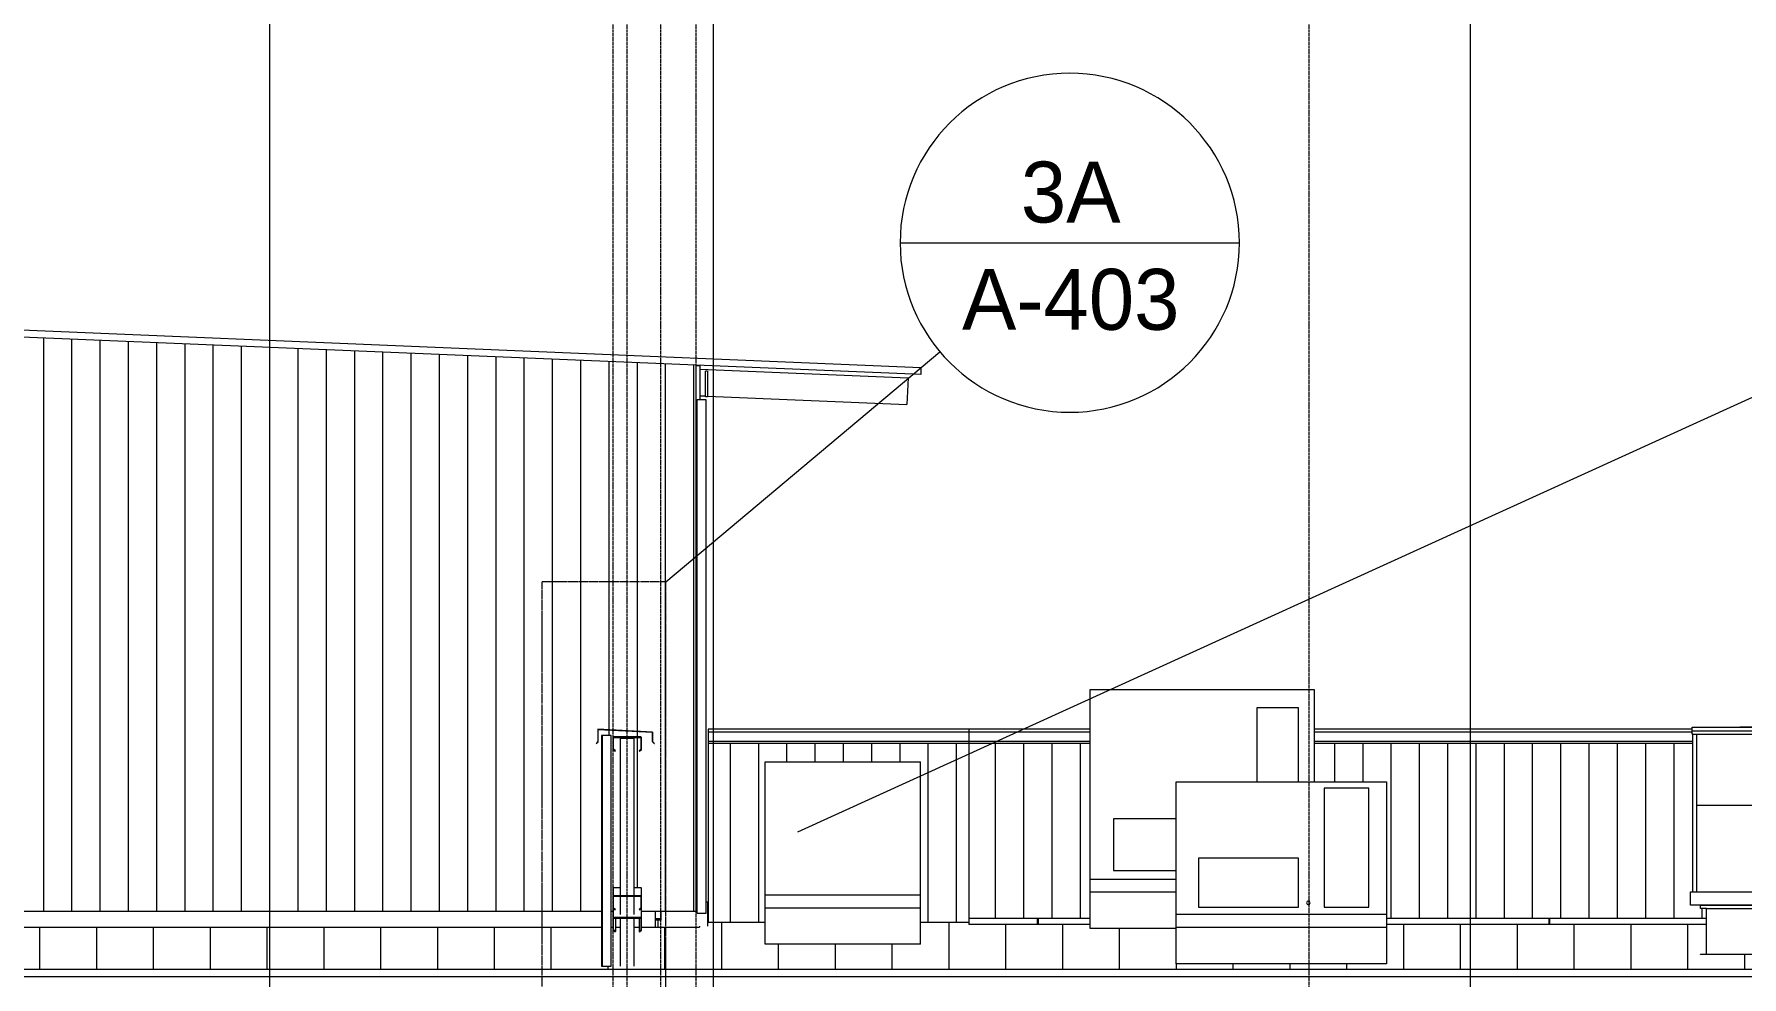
# Model space of a CAD drawing. Header units: inches. Extents: x 21386 to 98546, y -290 to 853.
# Drawn here: x 29062.6 to 29545.9, y 173.4 to 440.3 of the extents above; entities that cross this region are included whole.
import ezdxf

# ---------------------------------------------------------------- set-up
doc = ezdxf.new("R2010")
doc.units = ezdxf.units.IN
doc.header["$MEASUREMENT"] = 0
doc.linetypes.add('Dash Dot 3_16_', pattern=[0.3125, 0.1875, -0.0625, 0, -0.0625])
doc.linetypes.add('Grid Line 1_2_', pattern=[0.875, 0.5, -0.125, 0.125, -0.125])
for name, color, linetype, lineweight in [('A-ANNO-IDEN', 131, 'Continuous', 9), ('A-ANNO-SYMB', 150, 'Continuous', 9), ('A-CLNG', 13, 'Continuous', 13), ('A-GLAZ-CWMG', 51, 'Continuous', 13), ('A-ROOF', 132, 'Continuous', 13), ('A-ROOF-PATT', 132, 'Continuous', 13), ('A-WALL', 113, 'Continuous', 13), ('A-WALL-PATT', 111, 'Continuous', 25), ('G-ANNO-SYMB', 111, 'Continuous', 9), ('I-WALL', 2, 'Continuous', 13), ('M-EQPM', 50, 'Continuous', 13), ('S-BEAM', 12, 'Continuous', 13), ('S-COLS', 52, 'Continuous', 13), ('S-GRID', 1, 'Continuous', 9)]:
    doc.layers.add(name, color=color, linetype=linetype, lineweight=lineweight)
doc.styles.add('Century Gothic', font='GOTHIC.TTF', dxfattribs={"height": 17.245342})
pattern_1 = [(45, (22033.272, 107.706), (-19.007, 19.007), []), (45, (22033.272, 136.506), (-19.007, 19.007), [])]

# ---------------------------------------------------------------- blocks, each defined once
blk = doc.blocks.new('Rectangular Mullion - Profile_Polycarbonate_Upper and left-1189832-Building Section - North_South looking East _ Clinic')
at = {"layer": 'A-GLAZ-CWMG', "color": 8, "lineweight": 9}
for p, q in [((22369.8, 336.84), (22372.3, 336.84)), ((22369.8, 191.28), (22369.8, 336.84)), ((22372.3, 336.84), (22372.3, 191.28)), ((22372.3, 191.28), (22369.8, 191.28))]:
    blk.add_line(p, q, dxfattribs=at)
blk = doc.blocks.new('Girt_C - 8_D-1782471-Building Section - North_South looking East _ Clinic')
at = {"layer": 'S-BEAM', "lineweight": 9}
h = blk.add_hatch(dxfattribs=at)
h.set_pattern_fill('FP_17', color=8, style=0, pattern_type=2)
h.set_pattern_definition(pattern_1)
h.paths.add_polyline_path([(22346.63, 237.31), (22346.7, 237.4), (22346.16, 237.85), (22346.16, 241.11), (22346.05, 241.11), (22346.05, 237.8), (22346.4, 237.5)], flags=0)
h.paths.add_polyline_path([(22353.48, 237.31), (22354.05, 237.8), (22354.05, 241.11), (22353.94, 241.11), (22353.94, 237.85), (22353.41, 237.4)], flags=0)
h.paths.add_polyline_path([(22346.4, 241.19), (22353.87, 241.19), (22353.87, 241.3), (22346.24, 241.3), (22346.24, 241.19)], flags=0)
at = {"layer": 'S-BEAM', "color": 7}
for p, q in [((22346.05, 241.11), (22346.05, 237.8)), ((22346.05, 237.8), (22346.63, 237.31)), ((22346.16, 237.85), (22346.16, 241.11)), ((22346.7, 237.4), (22346.16, 237.85)), ((22353.87, 241.3), (22346.24, 241.3)), ((22346.24, 241.19), (22353.87, 241.19)), ((22346.63, 237.31), (22346.7, 237.4)), ((22353.94, 237.85), (22353.41, 237.4)), ((22353.41, 237.4), (22353.48, 237.31)), ((22353.48, 237.31), (22354.05, 237.8)), ((22353.94, 241.11), (22353.94, 237.85)), ((22354.05, 237.8), (22354.05, 241.11))]:
    blk.add_line(p, q, dxfattribs=at)
for centre, radius, start, end in [((22346.24, 241.11), 0.188, 90, 180), ((22346.24, 241.11), 0.0782, 90, 176.9576), ((22353.87, 241.11), 0.188, 0, 90), ((22353.87, 241.11), 0.0782, 2.1227, 90)]:
    blk.add_arc(centre, radius, start, end, dxfattribs=at)
blk = doc.blocks.new('Girt_C - 8_D-1779451-Building Section - North_South looking East _ Clinic')
at = {"layer": 'S-BEAM', "lineweight": 9}
h = blk.add_hatch(dxfattribs=at)
h.set_pattern_fill('FP_17', color=8, style=0, pattern_type=2)
h.set_pattern_definition(pattern_1)
h.paths.add_polyline_path([(22346.63, 186.15), (22346.7, 186.23), (22346.16, 186.68), (22346.16, 189.95), (22346.05, 189.95), (22346.05, 186.63), (22346.4, 186.34)], flags=0)
h.paths.add_polyline_path([(22353.48, 186.15), (22354.05, 186.63), (22354.05, 189.95), (22353.94, 189.95), (22353.94, 186.68), (22353.41, 186.23)], flags=0)
h.paths.add_polyline_path([(22346.4, 190.03), (22353.87, 190.03), (22353.87, 190.14), (22346.24, 190.14), (22346.24, 190.03)], flags=0)
at = {"layer": 'S-BEAM', "color": 8, "lineweight": 9}
for p, q in [((22346.05, 198.49), (22346.05, 196.11)), ((22346.24, 198.67), (22348.1, 198.67)), ((22352, 198.67), (22353.87, 198.67)), ((22354.05, 196.11), (22354.05, 198.49)), ((22346.05, 192.8), (22346.05, 189.95)), ((22346.16, 190.12), (22346.16, 189.95)), ((22346.16, 189.95), (22346.16, 190.12)), ((22346.7, 190.03), (22346.7, 186.23)), ((22353.41, 190.03), (22353.41, 186.23)), ((22353.94, 190.12), (22353.94, 189.95)), ((22353.94, 190.12), (22353.94, 189.95)), ((22354.05, 189.95), (22354.05, 192.8))]:
    blk.add_line(p, q, dxfattribs=at)
at = {"layer": 'S-BEAM', "color": 7}
for p, q in [((22346.05, 189.95), (22346.05, 186.63)), ((22346.16, 186.68), (22346.16, 189.95)), ((22353.87, 190.14), (22346.24, 190.14)), ((22346.24, 190.03), (22353.87, 190.03)), ((22353.94, 189.95), (22353.94, 186.68)), ((22354.05, 186.63), (22354.05, 189.95)), ((22346.05, 186.63), (22346.63, 186.15)), ((22346.7, 186.23), (22346.16, 186.68)), ((22346.63, 186.15), (22346.7, 186.23)), ((22353.94, 186.68), (22353.41, 186.23)), ((22353.41, 186.23), (22353.48, 186.15)), ((22353.48, 186.15), (22354.05, 186.63))]:
    blk.add_line(p, q, dxfattribs=at)
at = {"layer": 'S-BEAM', "color": 7, "flags": 128}
for points in [[(22346.24, 190.14), (22346.17, 190.12), (22346.11, 190.08), (22346.07, 190.02), (22346.05, 189.95)], [(22346.16, 189.95), (22346.17, 189.99), (22346.2, 190.02), (22346.24, 190.03)], [(22354.05, 189.95), (22354.04, 190.02), (22354, 190.08), (22353.94, 190.12), (22353.87, 190.14)], [(22353.87, 190.03), (22353.9, 190.02), (22353.93, 189.99), (22353.94, 189.95)]]:
    blk.add_lwpolyline(points, dxfattribs=at)
at = {"layer": 'S-BEAM', "color": 8, "lineweight": 9}
for centre, start_param, end_param in [((22346.24, 198.49), 1.570796, 3.141593), ((22353.87, 198.49), 0, 1.570796)]:
    blk.add_ellipse(centre, major_axis=(0.188, 0), ratio=0.999133, start_param=start_param, end_param=end_param, dxfattribs=at)
blk = doc.blocks.new('Carrier_48TC_Standard_Efficiency_Gas_Heat_Electric_Cooling_Packaged_Rooftop_Unit_3_to_15_nominal_tons - 15 ton 48TC__16-873539-Building Section - North_South looking East _ Clinic')
at = {"layer": 'M-EQPM', "color": 8, "lineweight": 9}
for p, q in [((22481.05, 254.7), (22544.43, 254.7)), ((22481.05, 197.33), (22481.05, 254.7)), ((22544.43, 254.7), (22544.43, 228.58)), ((22540.05, 249.58), (22528.18, 249.58)), ((22528.18, 249.58), (22528.18, 228.58)), ((22540.05, 228.58), (22540.05, 249.58)), ((22505.43, 218.08), (22487.68, 218.08)), ((22487.68, 218.08), (22487.68, 203.45)), ((22487.68, 203.45), (22505.43, 203.45)), ((22481.05, 201.08), (22505.43, 201.08)), ((22481.05, 187.08), (22481.05, 201.08)), ((22505.43, 197.33), (22481.05, 197.33)), ((22505.43, 187.08), (22481.05, 187.08))]:
    blk.add_line(p, q, dxfattribs=at)
blk = doc.blocks.new('Carrier_48TC_Standard_Efficiency_Gas_Heat_Electric_Cooling_Packaged_Rooftop_Unit_3_to_15_nominal_tons - 7_5 ton 48TC__08-873531-Building Section - North_South looking East _ Clinic')
at = {"layer": 'M-EQPM', "color": 8, "lineweight": 9}
for p, q in [((22505.43, 228.58), (22564.93, 228.58)), ((22505.43, 187.33), (22505.43, 228.58)), ((22564.93, 228.58), (22564.93, 187.33)), ((22559.93, 226.83), (22547.3, 226.83)), ((22547.3, 226.83), (22547.3, 193.08)), ((22559.93, 193.08), (22559.93, 226.83)), ((22540.05, 206.96), (22511.68, 206.96)), ((22511.68, 206.96), (22511.68, 193.08)), ((22540.05, 193.08), (22540.05, 206.96)), ((22505.43, 191.08), (22564.93, 191.08)), ((22505.43, 177.08), (22505.43, 191.08)), ((22511.68, 193.08), (22540.05, 193.08)), ((22547.3, 193.08), (22559.93, 193.08)), ((22564.93, 191.08), (22564.93, 177.08)), ((22564.93, 187.33), (22505.43, 187.33)), ((22564.93, 177.08), (22505.43, 177.08))]:
    blk.add_line(p, q, dxfattribs=at)
for start, end in [(0, 180), (180, 0)]:
    blk.add_arc((22542.8, 194.33), 0.523, start, end, dxfattribs=at)
blk = doc.blocks.new('Carrier_48TC_Standard_Efficiency_Gas_Heat_Electric_Cooling_Packaged_Rooftop_Unit_3_to_15_nominal_tons - 6 ton 48TC__07-1350223-Building Section - North_South looking East _ Clinic')
at = {"layer": 'M-EQPM', "color": 8, "lineweight": 9}
for p, q in [((22389.05, 234.23), (22433.05, 234.23)), ((22389.05, 192.85), (22389.05, 234.23)), ((22433.05, 192.85), (22433.05, 234.23)), ((22389.05, 196.6), (22433.05, 196.6)), ((22389.05, 182.6), (22389.05, 196.6)), ((22433.05, 182.6), (22433.05, 196.6)), ((22433.05, 192.85), (22389.05, 192.85)), ((22433.05, 182.6), (22389.05, 182.6))]:
    blk.add_line(p, q, dxfattribs=at)
blk = doc.blocks.new('Girt_C - 8_D-1783450-Building Section - North_South looking East _ Clinic')
at = {"layer": 'S-BEAM', "lineweight": 9}
h = blk.add_hatch(dxfattribs=at)
h.set_pattern_fill('FP_17', color=8, style=0, pattern_type=2)
h.set_pattern_definition(pattern_1)
h.paths.add_polyline_path([(22346.63, 192.31), (22346.7, 192.4), (22346.16, 192.85), (22346.16, 196.11), (22346.05, 196.11), (22346.05, 192.8), (22346.4, 192.5)], flags=0)
h.paths.add_polyline_path([(22353.48, 192.31), (22354.05, 192.8), (22354.05, 196.11), (22353.94, 196.11), (22353.94, 192.85), (22353.41, 192.4)], flags=0)
h.paths.add_polyline_path([(22346.4, 196.19), (22353.87, 196.19), (22353.87, 196.3), (22346.24, 196.3), (22346.24, 196.19)], flags=0)
at = {"layer": 'S-BEAM', "color": 7}
for p, q in [((22346.05, 196.11), (22346.05, 192.8)), ((22346.16, 192.85), (22346.16, 196.11)), ((22353.87, 196.3), (22346.24, 196.3)), ((22346.24, 196.19), (22353.87, 196.19)), ((22353.94, 196.11), (22353.94, 192.85)), ((22354.05, 192.8), (22354.05, 196.11)), ((22346.05, 192.8), (22346.63, 192.31)), ((22346.7, 192.4), (22346.16, 192.85)), ((22346.63, 192.31), (22346.7, 192.4)), ((22353.94, 192.85), (22353.41, 192.4)), ((22353.41, 192.4), (22353.48, 192.31)), ((22353.48, 192.31), (22354.05, 192.8))]:
    blk.add_line(p, q, dxfattribs=at)
for centre, radius, start, end in [((22346.24, 196.11), 0.188, 90, 180), ((22346.24, 196.11), 0.0782, 90, 176.9576), ((22353.87, 196.11), 0.188, 0, 90), ((22353.87, 196.11), 0.0782, 2.1227, 90)]:
    blk.add_arc(centre, radius, start, end, dxfattribs=at)
blk = doc.blocks.new('Girt_Z - 10_D-1255199-Building Section - North_South looking East _ Clinic')
at = {"layer": 'S-BEAM', "color": 8, "lineweight": 9}
for p, q in [((22358.05, 189.92), (22359.55, 189.92)), ((22359.55, 189.44), (22358.05, 189.44)), ((22359.55, 192), (22359.55, 189.92)), ((22359.55, 189.92), (22359.55, 189.44))]:
    blk.add_line(p, q, dxfattribs=at)
blk = doc.blocks.new('Dimension Lumber - 5_5 x 7_5 Glulam-1730092-Building Section - North_South looking East _ Clinic')
at = {"layer": 'S-BEAM', "color": 8, "lineweight": 9}
for p, q in [((22370.68, 345.44), (22429.52, 342.98)), ((22429.52, 342.98), (22429.21, 335.49)), ((22370.68, 337.93), (22372.18, 337.87)), ((22372.8, 337.84), (22429.21, 335.49))]:
    blk.add_line(p, q, dxfattribs=at)
blk = doc.blocks.new('AHU-Rooftop-Carrier 48TC 15-28 ton - TC017-1749339-Building Section - North_South looking East _ Clinic')
at = {"layer": 'M-EQPM', "color": 8, "lineweight": 9}
for p, q in [((22651.4, 243.08), (22651.4, 244.08)), ((22651.4, 244.08), (22736.83, 244.08)), ((22651.4, 242.08), (22651.4, 243.08)), ((22651.4, 243.08), (22736.83, 243.08)), ((22651.65, 242.08), (22651.4, 242.08)), ((22651.65, 242.08), (22736.58, 242.08)), ((22651.65, 197.46), (22651.65, 242.08)), ((22652.65, 242.08), (22652.65, 197.46)), ((22664.93, 244.21), (22670.93, 244.21)), ((22664.93, 244.08), (22664.93, 244.21)), ((22670.93, 244.21), (22670.93, 244.08)), ((22691.12, 244.21), (22697.12, 244.21)), ((22691.12, 244.08), (22691.12, 244.21)), ((22697.12, 244.21), (22697.12, 244.08)), ((22717.3, 244.21), (22723.3, 244.21)), ((22717.3, 244.08), (22717.3, 244.21)), ((22723.3, 244.21), (22723.3, 244.08)), ((22724.93, 242.08), (22724.93, 197.46)), ((22725.93, 242.08), (22725.93, 197.46)), ((22735.58, 242.08), (22735.58, 197.46)), ((22736.83, 242.08), (22736.58, 242.08)), ((22736.58, 242.08), (22736.58, 197.46)), ((22736.83, 244.08), (22736.83, 243.08)), ((22736.83, 243.08), (22736.83, 242.08)), ((22652.65, 221.96), (22724.93, 221.96)), ((22736.58, 213.33), (22740.46, 213.33)), ((22740.46, 213.33), (22739.71, 210.33)), ((22739.71, 210.33), (22736.58, 210.33)), ((22736.58, 210.08), (22737.46, 210.08)), ((22737.46, 210.08), (22740.46, 207.08)), ((22740.46, 207.08), (22736.58, 207.08)), ((22650.93, 193.71), (22650.93, 197.46)), ((22650.93, 197.46), (22651.65, 197.46)), ((22737.3, 193.71), (22650.93, 193.71)), ((22651.65, 197.46), (22736.58, 197.46)), ((22653.8, 193.71), (22734.43, 193.71)), ((22653.8, 192.71), (22653.8, 193.71)), ((22734.43, 193.71), (22734.43, 192.71)), ((22736.58, 197.46), (22737.3, 197.46)), ((22737.3, 197.46), (22737.3, 193.71)), ((22655.43, 192.71), (22653.8, 192.71)), ((22655.43, 192.71), (22732.8, 192.71)), ((22655.43, 179.83), (22655.43, 192.71)), ((22734.43, 192.71), (22732.8, 192.71)), ((22732.8, 192.71), (22732.8, 179.83)), ((22653.8, 179.71), (22653.8, 179.83)), ((22653.8, 179.83), (22655.43, 179.83)), ((22734.43, 179.71), (22653.8, 179.71)), ((22655.43, 179.83), (22732.8, 179.83)), ((22732.8, 179.83), (22734.43, 179.83)), ((22734.43, 179.83), (22734.43, 179.71))]:
    blk.add_line(p, q, dxfattribs=at)
for centre, radius in [((22732.55, 239.08), 0.438), ((22732.55, 203.08), 1.81)]:
    blk.add_circle(centre, radius, dxfattribs=at)
blk = doc.blocks.new('Section - Callout Head-19020-Building Section - North_South looking East _ Clinic')
at = {"layer": 'A-ANNO-SYMB'}
blk.add_line((22898.15, 310.91), (22994.15, 310.91), dxfattribs=at)
for start, end in [(0, 180), (180, 360)]:
    blk.add_arc((22946.15, 310.91), 48, start, end, dxfattribs=at)

msp = doc.modelspace()

# ---------------------------------------------------------------- hatches: boundary and pattern name
at = {"layer": 'A-ROOF-PATT', "lineweight": 9}
h = msp.add_hatch(dxfattribs=at)
h.set_pattern_fill('FP_22', color=8, style=0, pattern_type=2)
h.set_pattern_definition([(90, (180.953, -760.156), (-16.082, 1e-15), [])])
h.paths.add_polyline_path([(27769.45, 175.44), (29666.2, 175.46), (29666.2, 188.22), (29613.2, 188.22), (29613.2, 179.83), (29614.83, 179.83), (29614.83, 179.71), (29534.2, 179.71), (29534.2, 179.83), (29535.83, 179.83), (29535.83, 188.22), (29445.33, 188.22), (29445.33, 177.08), (29385.83, 177.08), (29385.83, 187.08), (29361.45, 187.08), (29361.45, 188.22), (29327.08, 188.22), (29327.08, 188.72), (29313.45, 188.72), (29313.45, 182.6), (29269.45, 182.6), (29269.45, 188.72), (29253.2, 188.7), (29253.2, 187.71), (29250.95, 187.71), (29250.95, 187.44), (29234.45, 187.44), (29234.45, 186.63), (29233.88, 186.15), (29233.81, 186.23), (29233.81, 187.44), (29232.4, 187.44), (29232.38, 176.41), (29231.32, 176.35), (29228.5, 176.41), (29228.5, 187.44), (29227.1, 187.44), (29227.03, 186.15), (29226.45, 186.68), (29226.45, 187.44), (29225.95, 187.44), (29225.95, 176.44), (29223.14, 176.44), (29223.14, 187.44), (28002.2, 187.45), (28002.2, 187.6), (27769.45, 187.6), (27769.45, 183.85)], flags=0)
at = {"layer": 'A-WALL-PATT', "lineweight": 9}
h = msp.add_hatch(dxfattribs=at)
h.set_pattern_fill('FP_27', color=8, style=0, pattern_type=2)
h.set_pattern_definition([(90, (22305.319, 0), (-8, 5e-16), [])])
h.paths.add_polyline_path([(28002.2, 192), (29223.14, 192), (29223.14, 241.75), (29225.95, 241.75), (29225.95, 192), (29226.45, 192), (29226.51, 198.62), (29226.8, 198.67), (29228.5, 198.67), (29228.5, 240.83), (29232.4, 240.83), (29232.4, 198.67), (29234.4, 198.62), (29234.45, 198.49), (29234.45, 192), (29249.95, 192), (29249.95, 346.6), (28265.33, 387.63), (28265.33, 238.94), (28002.2, 238.94), (28002.2, 193.61)], flags=0)
h.paths.add_polyline_path([(29227.03, 237.31), (29226.45, 237.85), (29226.45, 241.11), (29226.56, 241.11), (29226.64, 237.78), (29227.1, 237.4)], flags=0)
h.paths.add_polyline_path([(29233.88, 237.31), (29233.81, 237.4), (29234.35, 237.85), (29234.35, 241.11), (29234.45, 241.11), (29234.45, 237.8), (29234.17, 237.56)], flags=0)
h.paths.add_polyline_path([(29221.69, 239.46), (29221.69, 239.54), (29222.14, 240), (29222.21, 243.5), (29237.64, 242.63), (29237.67, 239.97), (29237.58, 240), (29237.58, 242.63), (29222.2, 243.43), (29222.14, 239.91)], flags=0)
h.paths.add_polyline_path([(29232.13, 241.19), (29226.64, 241.19), (29226.64, 241.3), (29234.27, 241.3), (29234.27, 241.19), (29232.21, 241.19)], flags=0)
h = msp.add_hatch(dxfattribs=at)
h.set_pattern_fill('FP_28', color=8, style=0, pattern_type=2)
h.set_pattern_definition([(90, (22446.678, 146.25), (-8, 5e-16), [])])
h.paths.add_polyline_path([(29327.08, 190), (29361.45, 190), (29361.45, 239.46), (29327.08, 239.46), (29327.08, 193.61)], flags=0)
h.paths.add_polyline_path([(29662.53, 190), (29666.2, 190), (29666.2, 242.2), (29664.58, 242.2), (29664.52, 239.91), (29663.97, 239.46), (29616.99, 239.46), (29616.99, 213.33), (29620.86, 213.33), (29620.11, 210.33), (29616.99, 210.33), (29616.99, 210.08), (29617.86, 210.08), (29620.86, 207.08), (29616.99, 207.08), (29616.99, 197.46), (29617.7, 197.46), (29617.7, 193.71), (29614.83, 193.71), (29614.83, 192.71), (29613.2, 192.71), (29613.2, 190), (29643.16, 190)], flags=0)
h.paths.add_polyline_path([(29445.33, 190), (29535.83, 190), (29535.83, 192.71), (29534.2, 192.71), (29534.2, 193.71), (29531.33, 193.71), (29531.33, 197.46), (29532.05, 197.46), (29532.05, 239.46), (29424.83, 239.46), (29424.83, 228.58), (29445.33, 228.58), (29445.33, 191.08)], flags=0)
h = msp.add_hatch(dxfattribs=at)
h.set_pattern_fill('FP_23', color=8, style=0, pattern_type=2)
h.set_pattern_definition([(270, (23131.654, 100.524), (8, 5e-16), [])])
h.paths.add_polyline_path([(29255.85, 188.72), (29269.45, 188.72), (29269.45, 234.23), (29313.45, 234.23), (29313.45, 188.72), (29327.08, 188.72), (29327.08, 239.46), (29253.33, 239.46), (29253.33, 188.72)], flags=0)
h = msp.add_hatch(dxfattribs=at)
h.set_pattern_fill('FP_26', color=8, style=0, pattern_type=2)
h.set_pattern_definition([(90, (23720.92, -1108), (-193, -193), [48, -145]), (180, (23720.92, -1108), (-2e-14, -193), [96.25, -96.75]), (270, (23624.67, -1060), (-193, -193), [48, -145]), (180, (23720.92, -1060), (-2e-14, -193), [96.25, -96.75]), (270, (23624.42, -1060), (-193, -193), [48, -145]), (180, (23624.42, -1060), (-2e-14, -193), [96.25, -96.75]), (90, (23528.17, -1108), (-193, -193), [48, -145]), (180, (23624.42, -1108), (-2e-14, -193), [96.25, -96.75]), (90, (23672.92, -1059.75), (-193, -193), [48, -145]), (180, (23721.17, -1059.75), (-2e-14, -193), [48.25, -144.75]), (180, (23721.17, -1011.75), (-2e-14, -193), [48.25, -144.75]), (90, (23576.42, -1059.75), (-193, -193), [48, -145]), (180, (23672.67, -1059.75), (-2e-14, -193), [96.25, -96.75]), (270, (23672.67, -1011.75), (-193, -193), [48, -145]), (180, (23672.67, -1011.75), (-2e-14, -193), [96.25, -96.75]), (180, (23576.17, -1059.75), (-2e-14, -193), [48, -145]), (270, (23576.17, -1011.75), (-193, -193), [48, -145]), (180, (23576.17, -1011.75), (-2e-14, -193), [48, -145]), (90, (23720.92, -1011.5), (-193, -193), [48, -145]), (180, (23720.92, -1011.5), (-2e-14, -193), [96.25, -96.75]), (270, (23624.67, -963.5), (-193, -193), [48, -145]), (180, (23720.92, -963.5), (-2e-14, -193), [96.25, -96.75]), (270, (23624.42, -963.5), (-193, -193), [48, -145]), (180, (23624.42, -963.5), (-2e-14, -193), [96.25, -96.75]), (270, (23528.17, -963.5), (-193, -193), [48, -145]), (180, (23624.42, -1011.5), (-2e-14, -193), [96.25, -96.75]), (90, (23672.92, -963.25), (-193, -193), [48, -145]), (180, (23721.17, -963.25), (-2e-14, -193), [48.25, -144.75]), (180, (23721.17, -915.25), (-2e-14, -193), [48.25, -144.75]), (90, (23576.42, -963.25), (-193, -193), [48, -145]), (180, (23672.67, -963.25), (-2e-14, -193), [96.25, -96.75]), (270, (23672.67, -915.25), (-193, -193), [48, -145]), (180, (23672.67, -915.25), (-2e-14, -193), [96.25, -96.75]), (180, (23576.17, -963.25), (-2e-14, -193), [48, -145]), (270, (23576.17, -915.25), (-193, -193), [48, -145]), (180, (23576.17, -915.25), (-2e-14, -193), [48, -145])])
h.paths.add_polyline_path([(29249.95, 187.44), (29250.95, 187.44), (29250.95, 187.71), (29253.2, 187.71), (29253.2, 194.5), (29252.7, 194.5), (29252.64, 191.28), (29250.2, 191.28), (29250.2, 194.5), (29249.95, 194.5), (29249.95, 192), (29239.95, 192), (29239.95, 189.44), (29239.2, 189.44), (29239.2, 187.44), (29239.95, 187.44)], flags=0)
h = msp.add_hatch(dxfattribs=at)
h.set_pattern_fill('FP_30', color=8, style=0, pattern_type=2)
h.set_pattern_definition([(0, (22446.93, 146.5), (-193, 193), [48, -145]), (90, (22446.93, 146.5), (-193, 1e-14), [96.25, -96.75]), (180, (22494.93, 242.75), (-193, 193), [48, -145]), (90, (22494.93, 146.5), (-193, 1e-14), [96.25, -96.75]), (180, (22494.93, 243), (-193, 193), [48, -145]), (90, (22494.93, 243), (-193, 1e-14), [96.25, -96.75]), (0, (22446.93, 339.25), (-193, 193), [48, -145]), (90, (22446.93, 243), (-193, 1e-14), [96.25, -96.75]), (0, (22495.18, 194.5), (-193, 193), [48, -145]), (90, (22495.18, 146.25), (-193, 1e-14), [48.25, -144.75]), (90, (22543.18, 146.25), (-193, 1e-14), [48.25, -144.75]), (0, (22495.18, 291), (-193, 193), [48, -145]), (90, (22495.18, 194.75), (-193, 1e-14), [96.25, -96.75]), (180, (22543.18, 194.75), (-193, 193), [48, -145]), (90, (22543.18, 194.75), (-193, 1e-14), [96.25, -96.75]), (90, (22495.18, 291.25), (-193, 1e-14), [48, -145]), (180, (22543.18, 291.25), (-193, 193), [48, -145]), (90, (22543.18, 291.25), (-193, 1e-14), [48, -145]), (0, (22543.43, 146.5), (-193, 193), [48, -145]), (90, (22543.43, 146.5), (-193, 1e-14), [96.25, -96.75]), (180, (22591.43, 242.75), (-193, 193), [48, -145]), (90, (22591.43, 146.5), (-193, 1e-14), [96.25, -96.75]), (180, (22591.43, 243), (-193, 193), [48, -145]), (90, (22591.43, 243), (-193, 1e-14), [96.25, -96.75]), (180, (22591.43, 339.25), (-193, 193), [48, -145]), (90, (22543.43, 243), (-193, 1e-14), [96.25, -96.75]), (0, (22591.68, 194.5), (-193, 193), [48, -145]), (90, (22591.68, 146.25), (-193, 1e-14), [48.25, -144.75]), (90, (22639.68, 146.25), (-193, 1e-14), [48.25, -144.75]), (0, (22591.68, 291), (-193, 193), [48, -145]), (90, (22591.68, 194.75), (-193, 1e-14), [96.25, -96.75]), (180, (22639.68, 194.75), (-193, 193), [48, -145]), (90, (22639.68, 194.75), (-193, 1e-14), [96.25, -96.75]), (90, (22591.68, 291.25), (-193, 1e-14), [48, -145]), (180, (22639.68, 291.25), (-193, 193), [48, -145]), (90, (22639.68, 291.25), (-193, 1e-14), [48, -145])])
h.paths.add_polyline_path([(29532.77, 160.44), (29532.77, 162.17), (29490.97, 162.17), (29526.97, 160.68)], flags=0)
h.paths.add_polyline_path([(29445.33, 188.22), (29535.83, 188.22), (29535.83, 190), (29445.33, 190), (29445.33, 189.38)], flags=0)
h.paths.add_polyline_path([(29361.45, 188.22), (29361.45, 190), (29327.08, 190), (29327.08, 188.22), (29333.32, 188.22)], flags=0)
h.paths.add_polyline_path([(29613.2, 188.22), (29666.2, 188.22), (29666.2, 190), (29613.2, 190), (29613.2, 188.5)], flags=0)

# ---------------------------------------------------------------- linework, layer by layer
at = {"layer": 'A-ANNO-IDEN', "color": 153}
msp.add_line((29278.7, 214.44), (29940.38, 515.9), dxfattribs=at)
at = {"layer": 'A-ANNO-SYMB'}
msp.add_line((29241.38, 285.25), (29318.93, 350.38), dxfattribs=at)
at = {"layer": 'A-ANNO-SYMB', "linetype": 'Dash Dot 3_16_'}
for p, q in [((29206.25, 285.25), (29206.25, -49.73)), ((29241.38, 285.25), (29206.25, 285.25)), ((29241.38, -49.73), (29241.38, 285.25))]:
    msp.add_line(p, q, dxfattribs=at)
at = {"layer": 'A-CLNG', "color": 8, "lineweight": 9}
for p, q in [((29249.95, 346.52), (29251.08, 346.48)), ((29251.08, 336.84), (29251.08, 346.48)), ((29250.2, 335.25), (29249.95, 335.26))]:
    msp.add_line(p, q, dxfattribs=at)
at = {"layer": 'A-ROOF', "color": 8, "lineweight": 9}
for p, q in [((28000.85, 400.65), (29313.5, 345.96)), ((29313.5, 343.95), (28000.85, 398.65)), ((29313.5, 345.96), (29313.5, 343.95)), ((29269.45, 188.72), (29253.2, 188.72)), ((29327.08, 188.72), (29313.45, 188.72)), ((28003.7, 187.44), (29223.14, 187.44)), ((29225.95, 187.44), (29226.45, 187.44)), ((29227.1, 187.44), (29228.5, 187.44)), ((29232.4, 187.44), (29233.81, 187.44)), ((29234.45, 187.44), (29250.95, 187.44)), ((29250.95, 187.71), (29250.95, 187.44)), ((29361.45, 188.22), (29327.08, 188.22)), ((29535.83, 188.22), (29445.33, 188.22))]:
    msp.add_line(p, q, dxfattribs=at)
at = {"layer": 'A-ROOF', "color": 7}
for p, q in [((29666.95, 175.44), (27769.45, 175.44)), ((27769.45, 173.43), (29666.95, 173.43))]:
    msp.add_line(p, q, dxfattribs=at)
at = {"layer": 'A-WALL', "color": 8, "lineweight": 9}
for p, q in [((29249.95, 192), (29249.95, 346.6)), ((29253.33, 243.5), (29253.33, 188.7)), ((29361.45, 243.5), (29253.33, 243.5)), ((29361.45, 242.69), (29253.33, 242.69)), ((29327.08, 243.5), (29327.08, 188.22)), ((29531.8, 243.5), (29424.83, 243.5)), ((29531.8, 242.69), (29424.83, 242.69)), ((29361.45, 240), (29253.33, 240)), ((29361.45, 239.5), (29253.33, 239.5)), ((29361.45, 239.46), (29253.33, 239.46)), ((29532.05, 240), (29424.83, 240)), ((29532.05, 239.5), (29424.83, 239.5)), ((29532.05, 239.46), (29424.83, 239.46)), ((29250.2, 194.5), (29249.95, 194.5)), ((29253.2, 194.5), (29252.7, 194.5)), ((29253.2, 194.5), (29253.2, 187.71)), ((28002.2, 192), (29223.14, 192)), ((29225.95, 192), (29226.48, 192)), ((29234.43, 192), (29249.95, 192)), ((29239.2, 187.44), (29239.2, 189.44)), ((29327.08, 190), (29361.45, 190)), ((29445.33, 190), (29535.83, 190))]:
    msp.add_line(p, q, dxfattribs=at)
at = {"layer": 'A-WALL', "color": 7}
for p, q in [((29237.64, 242.69), (29222.14, 243.5)), ((29222.14, 243.5), (29222.14, 240)), ((29222.2, 239.97), (29222.2, 243.43)), ((29222.2, 243.43), (29237.58, 242.63)), ((29225.95, 241.75), (29223.14, 241.75)), ((29223.14, 241.75), (29223.14, 176.44)), ((29223.45, 176.44), (29223.45, 241.75)), ((29225.95, 176.44), (29225.95, 241.75)), ((29237.58, 242.63), (29237.58, 239.97)), ((29237.64, 240), (29237.64, 242.69)), ((29222.14, 240), (29221.64, 239.5)), ((29221.64, 239.5), (29221.69, 239.46)), ((29221.69, 239.46), (29222.2, 239.97)), ((29237.58, 239.97), (29238.1, 239.46)), ((29238.14, 239.5), (29237.64, 240)), ((29238.1, 239.46), (29238.14, 239.5)), ((29223.14, 176.44), (29225.95, 176.44))]:
    msp.add_line(p, q, dxfattribs=at)
at = {"layer": 'G-ANNO-SYMB'}
for p, q in [((29129.23, 545.16), (29129.23, -79.66)), ((29254.76, 545.16), (29254.76, -79.66)), ((29469.03, 545.16), (29469.03, -79.66))]:
    msp.add_line(p, q, dxfattribs=at)
at = {"layer": 'I-WALL', "color": 8, "lineweight": 9}
for p, q in [((29252.58, 337.62), (29252.58, 344.87)), ((29253.21, 344.87), (29252.58, 344.87)), ((29253.21, 344.87), (29253.21, 337.62)), ((29253.21, 337.62), (29252.58, 337.62)), ((29238.45, 187.44), (29238.45, 192))]:
    msp.add_line(p, q, dxfattribs=at)
at = {"layer": 'S-COLS', "color": 8, "lineweight": 9}
for p, q in [((29228.45, 240.83), (29228.45, 196.3)), ((29230.45, 240.83), (29228.5, 240.83)), ((29232.4, 240.83), (29230.45, 240.83)), ((29232.45, 196.3), (29232.45, 240.83)), ((29228.45, 196.19), (29228.45, 191.07)), ((29232.45, 191.07), (29232.45, 196.19)), ((29228.45, 190.03), (29228.45, 176.37)), ((29232.45, 176.37), (29232.45, 190.03))]:
    msp.add_line(p, q, dxfattribs=at)
at = {"layer": 'S-GRID', "linetype": 'Grid Line 1_2_'}
for p, q in [((29226.45, -273.16), (29226.45, 738.66)), ((29230.45, -273.16), (29230.45, 738.66)), ((29239.95, -273.16), (29239.95, 738.66)), ((29239.95, -273.16), (29239.95, 738.66)), ((29249.95, -273.16), (29249.95, 738.66)), ((29423.45, -273.16), (29423.45, 738.66)), ((29423.45, -273.16), (29423.45, 738.66))]:
    msp.add_line(p, q, dxfattribs=at)

# ---------------------------------------------------------------- block references
at = {"layer": 'A-ANNO-SYMB'}
msp.add_blockref('Section - Callout Head-19020-Building Section - North_South looking East _ Clinic', (6409.53, 70.34), dxfattribs=at)
at = {"layer": 'A-GLAZ-CWMG', "color": 8, "lineweight": 9}
msp.add_blockref('Rectangular Mullion - Profile_Polycarbonate_Upper and left-1189832-Building Section - North_South looking East _ Clinic', (6880.4, 0), dxfattribs=at)
at = {"layer": 'M-EQPM', "color": 8, "lineweight": 9}
for name in ['Carrier_48TC_Standard_Efficiency_Gas_Heat_Electric_Cooling_Packaged_Rooftop_Unit_3_to_15_nominal_tons - 15 ton 48TC__16-873539-Building Section - North_South looking East _ Clinic', 'AHU-Rooftop-Carrier 48TC 15-28 ton - TC017-1749339-Building Section - North_South looking East _ Clinic', 'Carrier_48TC_Standard_Efficiency_Gas_Heat_Electric_Cooling_Packaged_Rooftop_Unit_3_to_15_nominal_tons - 6 ton 48TC__07-1350223-Building Section - North_South looking East _ Clinic', 'Carrier_48TC_Standard_Efficiency_Gas_Heat_Electric_Cooling_Packaged_Rooftop_Unit_3_to_15_nominal_tons - 7_5 ton 48TC__08-873531-Building Section - North_South looking East _ Clinic']:
    msp.add_blockref(name, (6880.4, 0), dxfattribs=at)
at = {"layer": 'S-BEAM', "color": 8, "lineweight": 9}
for name in ['Dimension Lumber - 5_5 x 7_5 Glulam-1730092-Building Section - North_South looking East _ Clinic', 'Girt_C - 8_D-1782471-Building Section - North_South looking East _ Clinic', 'Girt_C - 8_D-1779451-Building Section - North_South looking East _ Clinic', 'Girt_C - 8_D-1783450-Building Section - North_South looking East _ Clinic', 'Girt_Z - 10_D-1255199-Building Section - North_South looking East _ Clinic']:
    msp.add_blockref(name, (6880.4, 0), dxfattribs=at)

# ---------------------------------------------------------------- texts
at = {"layer": 'A-ANNO-SYMB', "char_height": 17.245, "attachment_point": 2, "line_spacing_factor": 0.984117, "style": 'Century Gothic'}
for s, insert, width in [('3A', (29355.96, 404.23), 36.936), ('A-403', (29355.96, 373.85), 77.76)]:
    msp.add_mtext(s, dxfattribs=dict(at, insert=insert, width=width))

doc.saveas('drawing.dxf')
